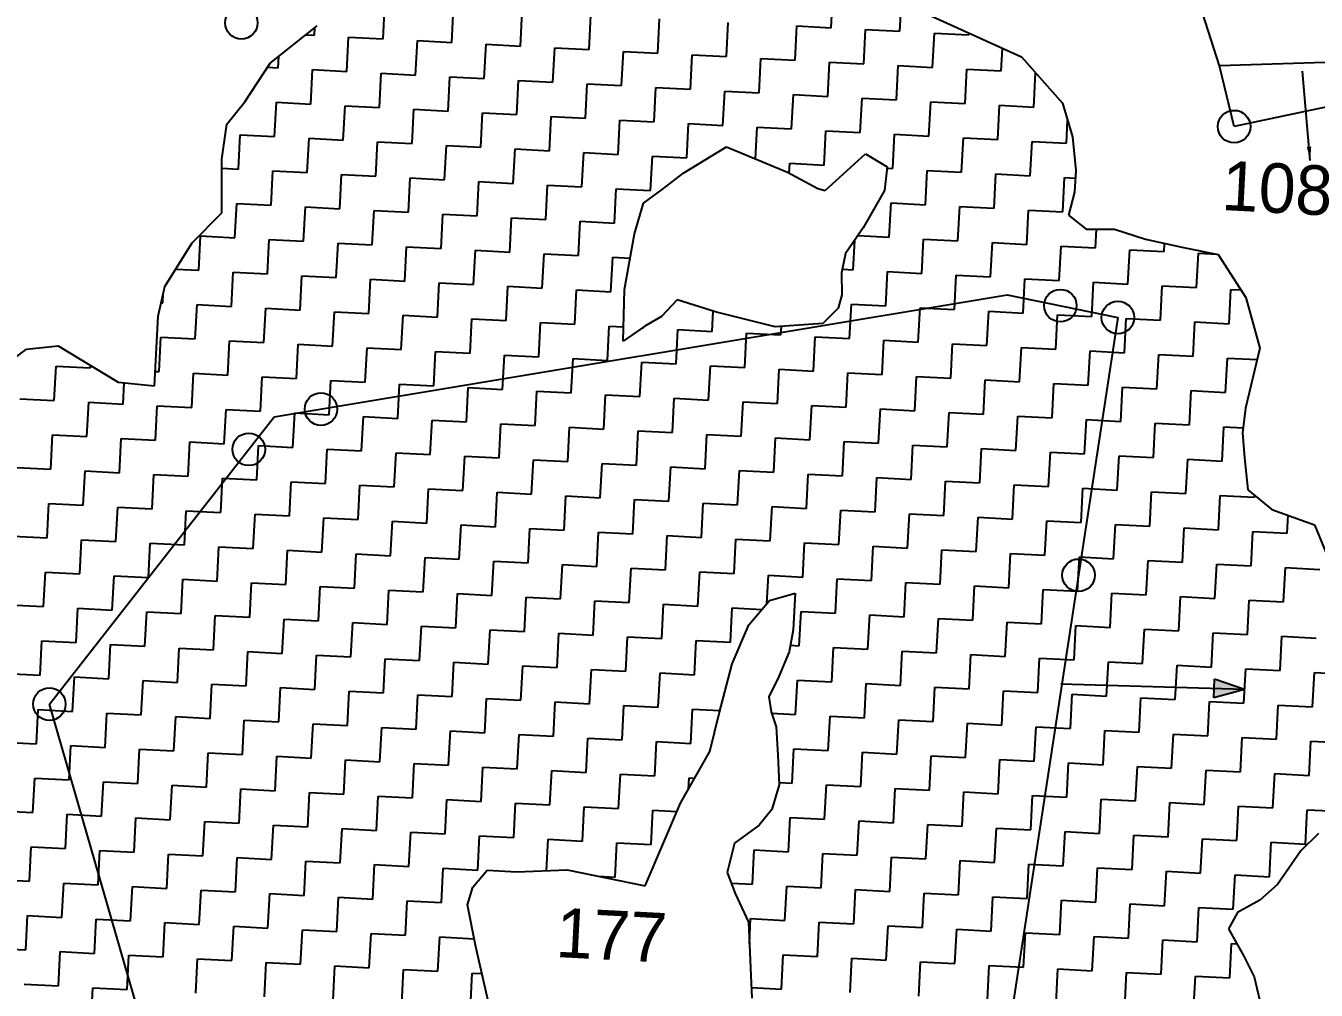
# Model space of a CAD drawing. Header units: metres. Extents: x 281214 to 284109, y 2088556 to 2092246.
# Drawn here: x 281622.1 to 281858.4, y 2091869.7 to 2092046.3 of the extents above; entities that cross this region are included whole.
import ezdxf
from ezdxf.enums import TextEntityAlignment as Align

# ---------------------------------------------------------------- set-up
doc = ezdxf.new("R2010")
doc.units = ezdxf.units.M
for name, color, linetype in [('POLY_HATCH', 12, 'Continuous'), ('POLY_PARCEL', 6, 'Continuous'), ('TEXT_PARCEL', 7, 'Continuous')]:
    doc.layers.add(name, color=color, linetype=linetype)
doc.styles.get("Standard").update_dxf_attribs({"font": 'simplex.shx'})
doc.styles.add('TEXT_MAP', font='')
doc.styles.get('TEXT_MAP').set_extended_font_data('Kruti Dev 050')
doc.dimstyles.get("Standard").update_dxf_attribs({"dimtxt": 0.18, "dimasz": 0.18, "dimexe": 0.18, "dimexo": 0.0625, "dimgap": 0.09, "dimtad": 0, "dimtih": 1, "dimtoh": 1, "dimdec": 4, "dimzin": 0, "dimdsep": 46, "dimtxsty": 'Standard', "dimcen": 0.09, "dimadec": 0, "dimazin": 0, "dimtfac": 1, "dimtdec": 4, "dimtofl": 0, "dimtmove": 0, "dimatfit": 3, "dimfxl": 1, "dimtolj": 1, "dimtzin": 0, "dimarcsym": 0})

msp = doc.modelspace()

# ---------------------------------------------------------------- hatches: boundary and pattern name
h = msp.add_hatch(color=256)
h.paths.add_polyline_path([(281839.67, 2091924.94), (281839.61, 2091923.23), (281845.25, 2091924.77)])
h.paths.add_polyline_path([(281845.25, 2091924.77), (281839.72, 2091926.65), (281839.67, 2091924.94)])

# ---------------------------------------------------------------- linework, layer by layer
for points in [[(281839.61, 2091923.23), (281839.72, 2091926.65)], [(281845.25, 2091924.77), (281839.72, 2091926.65)], [(281845.25, 2091924.77), (281811.59, 2091925.77)], [(281845.25, 2091924.77), (281839.61, 2091923.23)]]:
    msp.add_lwpolyline(points)
for centre in [(281661.57, 2092046.88), (281843.32, 2092027.86), (281811.51, 2091995.07), (281822.04, 2091992.9), (281676.14, 2091976.12), (281662.92, 2091968.75), (281814.84, 2091945.69), (281626.41, 2091922.09)]:
    msp.add_circle(centre, 2.98)
at = {"layer": 'POLY_HATCH', "linetype": 'Continuous'}
for p, q in [((281769.57, 2092045.98), (281769.9, 2092052.26)), ((281782.15, 2092045.32), (281782.48, 2092051.61)), ((281687.5, 2092043.93), (281687.83, 2092050.22)), ((281700.08, 2092043.28), (281700.4, 2092049.56)), ((281712.65, 2092042.62), (281712.98, 2092048.91)), ((281725.23, 2092041.97), (281725.56, 2092048.26)), ((281737.81, 2092041.32), (281738.13, 2092047.61)), ((281750.38, 2092040.67), (281750.71, 2092046.95)), ((281673.32, 2092044.66), (281674.93, 2092044.58)), ((281674.93, 2092044.58), (281675, 2092046)), ((281762.96, 2092040.01), (281763.29, 2092046.3)), ((281763.29, 2092046.3), (281769.57, 2092045.98)), ((281775.54, 2092039.36), (281775.86, 2092045.65)), ((281775.86, 2092045.65), (281782.15, 2092045.32)), ((281788.11, 2092038.71), (281788.44, 2092045)), ((281788.44, 2092045), (281794.73, 2092044.67)), ((281794.73, 2092044.67), (281794.74, 2092044.99)), ((281680.89, 2092037.97), (281681.21, 2092044.25)), ((281681.21, 2092044.25), (281687.5, 2092043.93)), ((281693.46, 2092037.31), (281693.79, 2092043.6)), ((281693.79, 2092043.6), (281700.08, 2092043.28)), ((281706.04, 2092036.66), (281706.37, 2092042.95)), ((281706.37, 2092042.95), (281712.65, 2092042.62)), ((281718.62, 2092036.01), (281718.94, 2092042.3)), ((281718.94, 2092042.3), (281725.23, 2092041.97)), ((281800.69, 2092038.06), (281800.9, 2092042.19)), ((281668.31, 2092038.62), (281668.42, 2092040.74)), ((281731.19, 2092035.36), (281731.52, 2092041.64)), ((281731.52, 2092041.64), (281737.81, 2092041.32)), ((281743.77, 2092034.7), (281744.09, 2092040.99)), ((281744.09, 2092040.99), (281750.38, 2092040.67)), ((281756.34, 2092034.05), (281756.67, 2092040.34)), ((281756.67, 2092040.34), (281762.96, 2092040.01)), ((281666.34, 2092038.72), (281668.31, 2092038.62)), ((281674.27, 2092032), (281674.6, 2092038.29)), ((281674.6, 2092038.29), (281680.89, 2092037.97)), ((281686.85, 2092031.35), (281687.18, 2092037.64)), ((281687.18, 2092037.64), (281693.46, 2092037.31)), ((281768.92, 2092033.4), (281769.25, 2092039.69)), ((281769.25, 2092039.69), (281775.54, 2092039.36)), ((281781.5, 2092032.75), (281781.82, 2092039.04)), ((281781.82, 2092039.04), (281788.11, 2092038.71)), ((281794.07, 2092032.09), (281794.4, 2092038.38)), ((281794.4, 2092038.38), (281800.69, 2092038.06)), ((281806.65, 2092031.44), (281806.97, 2092037.7)), ((281699.43, 2092030.7), (281699.75, 2092036.99)), ((281699.75, 2092036.99), (281706.04, 2092036.66)), ((281712, 2092030.05), (281712.33, 2092036.33)), ((281712.33, 2092036.33), (281718.62, 2092036.01)), ((281724.58, 2092029.39), (281724.9, 2092035.68)), ((281724.9, 2092035.68), (281731.19, 2092035.36)), ((281737.15, 2092028.74), (281737.48, 2092035.03)), ((281737.48, 2092035.03), (281743.77, 2092034.7)), ((281749.73, 2092028.09), (281750.06, 2092034.38)), ((281750.06, 2092034.38), (281756.34, 2092034.05)), ((281762.31, 2092027.44), (281762.63, 2092033.73)), ((281762.63, 2092033.73), (281768.92, 2092033.4)), ((281774.88, 2092026.79), (281775.21, 2092033.07)), ((281775.21, 2092033.07), (281781.5, 2092032.75)), ((281667.66, 2092026.04), (281667.98, 2092032.33)), ((281667.98, 2092032.33), (281674.27, 2092032)), ((281680.23, 2092025.39), (281680.56, 2092031.68)), ((281680.56, 2092031.68), (281686.85, 2092031.35)), ((281692.81, 2092024.74), (281693.14, 2092031.03)), ((281693.14, 2092031.03), (281699.43, 2092030.7)), ((281705.39, 2092024.08), (281705.71, 2092030.37)), ((281705.71, 2092030.37), (281712, 2092030.05)), ((281787.46, 2092026.13), (281787.79, 2092032.42)), ((281787.79, 2092032.42), (281794.07, 2092032.09)), ((281800.04, 2092025.48), (281800.36, 2092031.77)), ((281800.36, 2092031.77), (281806.65, 2092031.44)), ((281717.96, 2092023.43), (281718.29, 2092029.72)), ((281718.29, 2092029.72), (281724.58, 2092029.39)), ((281730.54, 2092022.78), (281730.87, 2092029.07)), ((281730.87, 2092029.07), (281737.15, 2092028.74)), ((281743.12, 2092022.13), (281743.44, 2092028.42)), ((281743.44, 2092028.42), (281749.73, 2092028.09)), ((281812.61, 2092024.83), (281812.83, 2092029.02)), ((281661.04, 2092020.08), (281661.37, 2092026.37)), ((281661.37, 2092026.37), (281667.66, 2092026.04)), ((281673.62, 2092019.43), (281673.95, 2092025.72)), ((281673.95, 2092025.72), (281680.23, 2092025.39)), ((281755.72, 2092021.96), (281756.02, 2092027.76)), ((281756.02, 2092027.76), (281762.31, 2092027.44)), ((281768.27, 2092020.82), (281768.6, 2092027.11)), ((281768.6, 2092027.11), (281774.88, 2092026.79)), ((281780.85, 2092020.17), (281781.17, 2092026.46)), ((281781.17, 2092026.46), (281787.46, 2092026.13)), ((281793.42, 2092019.52), (281793.75, 2092025.81)), ((281793.75, 2092025.81), (281800.04, 2092025.48)), ((281686.2, 2092018.78), (281686.52, 2092025.06)), ((281686.52, 2092025.06), (281692.81, 2092024.74)), ((281698.77, 2092018.12), (281699.1, 2092024.41)), ((281699.1, 2092024.41), (281705.39, 2092024.08)), ((281711.35, 2092017.47), (281711.68, 2092023.76)), ((281711.68, 2092023.76), (281717.96, 2092023.43)), ((281806, 2092018.87), (281806.32, 2092025.15)), ((281806.32, 2092025.15), (281812.61, 2092024.83)), ((281723.93, 2092016.82), (281724.25, 2092023.11)), ((281724.25, 2092023.11), (281730.54, 2092022.78)), ((281736.5, 2092016.17), (281736.83, 2092022.45)), ((281736.83, 2092022.45), (281743.12, 2092022.13)), ((281761.89, 2092019.35), (281761.98, 2092021.15)), ((281761.98, 2092021.15), (281768.27, 2092020.82)), ((281657.98, 2092020.24), (281661.04, 2092020.08)), ((281667.01, 2092013.47), (281667.33, 2092019.75)), ((281667.33, 2092019.75), (281673.62, 2092019.43)), ((281679.58, 2092012.81), (281679.91, 2092019.1)), ((281679.91, 2092019.1), (281686.2, 2092018.78)), ((281779.77, 2092020.23), (281780.85, 2092020.17)), ((281786.81, 2092013.56), (281787.13, 2092019.84)), ((281787.13, 2092019.84), (281793.42, 2092019.52)), ((281799.38, 2092012.9), (281799.71, 2092019.19)), ((281799.71, 2092019.19), (281806, 2092018.87)), ((281811.96, 2092012.25), (281812.29, 2092018.54)), ((281812.29, 2092018.54), (281814.25, 2092018.44)), ((281692.16, 2092012.16), (281692.48, 2092018.45)), ((281692.48, 2092018.45), (281698.77, 2092018.12)), ((281704.74, 2092011.51), (281705.06, 2092017.8)), ((281705.06, 2092017.8), (281711.35, 2092017.47)), ((281717.31, 2092010.86), (281717.64, 2092017.14)), ((281717.64, 2092017.14), (281723.93, 2092016.82)), ((281729.89, 2092010.2), (281730.21, 2092016.49)), ((281730.21, 2092016.49), (281736.5, 2092016.17)), ((281660.39, 2092007.5), (281660.72, 2092013.79)), ((281660.72, 2092013.79), (281667.01, 2092013.47)), ((281780.19, 2092007.59), (281780.52, 2092013.88)), ((281780.52, 2092013.88), (281786.81, 2092013.56)), ((281672.97, 2092006.85), (281673.29, 2092013.14)), ((281673.29, 2092013.14), (281679.58, 2092012.81)), ((281685.54, 2092006.2), (281685.87, 2092012.49)), ((281685.87, 2092012.49), (281692.16, 2092012.16)), ((281698.12, 2092005.55), (281698.45, 2092011.83)), ((281698.45, 2092011.83), (281704.74, 2092011.51)), ((281792.77, 2092006.94), (281793.1, 2092013.23)), ((281793.1, 2092013.23), (281799.38, 2092012.9)), ((281805.35, 2092006.29), (281805.67, 2092012.58)), ((281805.67, 2092012.58), (281811.96, 2092012.25)), ((281710.7, 2092004.89), (281711.02, 2092011.18)), ((281711.02, 2092011.18), (281717.31, 2092010.86)), ((281723.27, 2092004.24), (281723.6, 2092010.53)), ((281723.6, 2092010.53), (281729.89, 2092010.2)), ((281817.92, 2092005.64), (281818.1, 2092009.07)), ((281653.78, 2092001.54), (281654.1, 2092007.83)), ((281654.1, 2092007.83), (281660.39, 2092007.5)), ((281666.35, 2092000.89), (281666.68, 2092007.18)), ((281666.68, 2092007.18), (281672.97, 2092006.85)), ((281773.58, 2092001.63), (281773.86, 2092007.03)), ((281774.45, 2092007.89), (281780.19, 2092007.59)), ((281786.15, 2092000.98), (281786.48, 2092007.27)), ((281786.48, 2092007.27), (281792.77, 2092006.94)), ((281678.93, 2092000.24), (281679.26, 2092006.52)), ((281679.26, 2092006.52), (281685.54, 2092006.2)), ((281691.51, 2091999.58), (281691.83, 2092005.87)), ((281691.83, 2092005.87), (281698.12, 2092005.55)), ((281704.08, 2091998.93), (281704.41, 2092005.22)), ((281704.41, 2092005.22), (281710.7, 2092004.89)), ((281716.66, 2091998.28), (281716.99, 2092004.57)), ((281716.99, 2092004.57), (281723.27, 2092004.24)), ((281798.73, 2092000.33), (281799.06, 2092006.62)), ((281799.06, 2092006.62), (281805.35, 2092006.29)), ((281811.31, 2091999.68), (281811.63, 2092005.96)), ((281811.63, 2092005.96), (281817.92, 2092005.64)), ((281823.88, 2091999.02), (281824.21, 2092005.31)), ((281824.21, 2092005.31), (281830.5, 2092004.99)), ((281830.5, 2092004.99), (281830.58, 2092006.48)), ((281836.46, 2091998.37), (281836.79, 2092004.66)), ((281836.79, 2092004.66), (281840.22, 2092004.48)), ((281729.24, 2091997.63), (281729.56, 2092003.92)), ((281729.56, 2092003.92), (281732.75, 2092003.75)), ((281649.52, 2092001.76), (281653.78, 2092001.54)), ((281659.74, 2091994.93), (281660.07, 2092001.22)), ((281660.07, 2092001.22), (281666.35, 2092000.89)), ((281672.32, 2091994.27), (281672.64, 2092000.56)), ((281672.64, 2092000.56), (281678.93, 2092000.24)), ((281684.89, 2091993.62), (281685.22, 2091999.91)), ((281685.22, 2091999.91), (281691.51, 2091999.58)), ((281771.6, 2092001.74), (281773.58, 2092001.63)), ((281779.54, 2091995.02), (281779.87, 2092001.31)), ((281779.87, 2092001.31), (281786.15, 2092000.98)), ((281792.12, 2091994.37), (281792.44, 2092000.65)), ((281792.44, 2092000.65), (281798.73, 2092000.33)), ((281804.69, 2091993.71), (281805.02, 2092000)), ((281805.02, 2092000), (281811.31, 2091999.68)), ((281647.16, 2091995.58), (281647.25, 2091997.28)), ((281697.47, 2091992.97), (281697.79, 2091999.26)), ((281697.79, 2091999.26), (281704.08, 2091998.93)), ((281710.04, 2091992.32), (281710.37, 2091998.61)), ((281710.37, 2091998.61), (281716.66, 2091998.28)), ((281722.62, 2091991.67), (281722.95, 2091997.95)), ((281722.95, 2091997.95), (281729.24, 2091997.63)), ((281817.27, 2091993.06), (281817.6, 2091999.35)), ((281817.6, 2091999.35), (281823.88, 2091999.02)), ((281829.85, 2091992.41), (281830.17, 2091998.7)), ((281830.17, 2091998.7), (281836.46, 2091998.37)), ((281842.42, 2091991.76), (281842.75, 2091998.04)), ((281842.75, 2091998.04), (281844.58, 2091997.95)), ((281646.88, 2091995.59), (281647.16, 2091995.58)), ((281653.13, 2091988.97), (281653.45, 2091995.25)), ((281653.45, 2091995.25), (281659.74, 2091994.93)), ((281772.93, 2091989.06), (281773.25, 2091995.34)), ((281773.25, 2091995.34), (281779.54, 2091995.02)), ((281665.7, 2091988.31), (281666.03, 2091994.6)), ((281666.03, 2091994.6), (281672.32, 2091994.27)), ((281678.28, 2091987.66), (281678.6, 2091993.95)), ((281678.6, 2091993.95), (281684.89, 2091993.62)), ((281690.85, 2091987.01), (281691.18, 2091993.3)), ((281691.18, 2091993.3), (281697.47, 2091992.97)), ((281703.43, 2091986.36), (281703.76, 2091992.64)), ((281703.76, 2091992.64), (281710.04, 2091992.32)), ((281747.77, 2091990.36), (281747.97, 2091994.08)), ((281785.5, 2091988.4), (281785.83, 2091994.69)), ((281785.83, 2091994.69), (281792.12, 2091994.37)), ((281798.08, 2091987.75), (281798.41, 2091994.04)), ((281798.41, 2091994.04), (281804.69, 2091993.71)), ((281810.66, 2091987.1), (281810.98, 2091993.39)), ((281810.98, 2091993.39), (281817.27, 2091993.06)), ((281823.23, 2091986.45), (281823.56, 2091992.73)), ((281823.56, 2091992.73), (281829.85, 2091992.41)), ((281716.01, 2091985.7), (281716.33, 2091991.99)), ((281716.33, 2091991.99), (281722.62, 2091991.67)), ((281728.58, 2091985.05), (281728.91, 2091991.34)), ((281728.91, 2091991.34), (281731.53, 2091991.2)), ((281734.99, 2091991.02), (281735.2, 2091991.01)), ((281735.2, 2091991.01), (281735.21, 2091991.17)), ((281741.16, 2091984.4), (281741.49, 2091990.69)), ((281741.49, 2091990.69), (281747.77, 2091990.36)), ((281760.35, 2091989.71), (281760.43, 2091991.25)), ((281835.81, 2091985.79), (281836.13, 2091992.08)), ((281836.13, 2091992.08), (281842.42, 2091991.76)), ((281646.51, 2091983), (281646.84, 2091989.29)), ((281646.84, 2091989.29), (281653.13, 2091988.97)), ((281659.09, 2091982.35), (281659.41, 2091988.64)), ((281659.41, 2091988.64), (281665.7, 2091988.31)), ((281671.66, 2091981.7), (281671.99, 2091987.99)), ((281671.99, 2091987.99), (281678.28, 2091987.66)), ((281753.74, 2091983.75), (281754.06, 2091990.03)), ((281754.06, 2091990.03), (281760.35, 2091989.71)), ((281766.31, 2091983.09), (281766.64, 2091989.38)), ((281766.64, 2091989.38), (281772.93, 2091989.06)), ((281778.89, 2091982.44), (281779.21, 2091988.73)), ((281779.21, 2091988.73), (281785.5, 2091988.4)), ((281791.46, 2091981.79), (281791.79, 2091988.08)), ((281791.79, 2091988.08), (281798.08, 2091987.75)), ((281684.24, 2091981.05), (281684.57, 2091987.33)), ((281684.57, 2091987.33), (281690.85, 2091987.01)), ((281696.82, 2091980.39), (281697.14, 2091986.68)), ((281697.14, 2091986.68), (281703.43, 2091986.36)), ((281709.39, 2091979.74), (281709.72, 2091986.03)), ((281709.72, 2091986.03), (281716.01, 2091985.7)), ((281804.04, 2091981.14), (281804.37, 2091987.43)), ((281804.37, 2091987.43), (281810.66, 2091987.1)), ((281816.62, 2091980.48), (281816.94, 2091986.77)), ((281816.94, 2091986.77), (281823.23, 2091986.45)), ((281829.19, 2091979.83), (281829.52, 2091986.12)), ((281829.52, 2091986.12), (281835.81, 2091985.79)), ((281841.77, 2091979.18), (281842.1, 2091985.47)), ((281842.1, 2091985.47), (281847.55, 2091985.19)), ((281627.32, 2091977.69), (281627.65, 2091983.98)), ((281627.65, 2091983.98), (281633.93, 2091983.66)), ((281633.93, 2091983.66), (281633.96, 2091984.1)), ((281645.82, 2091983.04), (281646.51, 2091983)), ((281721.97, 2091979.09), (281722.29, 2091985.38)), ((281722.29, 2091985.38), (281728.58, 2091985.05)), ((281734.54, 2091978.44), (281734.87, 2091984.72)), ((281734.87, 2091984.72), (281741.16, 2091984.4)), ((281747.12, 2091977.78), (281747.45, 2091984.07)), ((281747.45, 2091984.07), (281753.74, 2091983.75)), ((281759.7, 2091977.13), (281760.02, 2091983.42)), ((281760.02, 2091983.42), (281766.31, 2091983.09)), ((281639.9, 2091977.04), (281640.1, 2091980.93)), ((281652.47, 2091976.39), (281652.8, 2091982.68)), ((281652.8, 2091982.68), (281659.09, 2091982.35)), ((281665.05, 2091975.74), (281665.38, 2091982.02)), ((281665.38, 2091982.02), (281671.66, 2091981.7)), ((281677.63, 2091975.08), (281677.95, 2091981.37)), ((281677.95, 2091981.37), (281684.24, 2091981.05)), ((281690.2, 2091974.43), (281690.53, 2091980.72)), ((281690.53, 2091980.72), (281696.82, 2091980.39)), ((281772.27, 2091976.48), (281772.6, 2091982.77)), ((281772.6, 2091982.77), (281778.89, 2091982.44)), ((281784.85, 2091975.83), (281785.18, 2091982.12)), ((281785.18, 2091982.12), (281791.46, 2091981.79)), ((281797.43, 2091975.18), (281797.75, 2091981.46)), ((281797.75, 2091981.46), (281804.04, 2091981.14)), ((281810, 2091974.52), (281810.33, 2091980.81)), ((281810.33, 2091980.81), (281816.62, 2091980.48)), ((281702.78, 2091973.78), (281703.1, 2091980.07)), ((281703.1, 2091980.07), (281709.39, 2091979.74)), ((281715.35, 2091973.13), (281715.68, 2091979.42)), ((281715.68, 2091979.42), (281721.97, 2091979.09)), ((281727.93, 2091972.47), (281728.26, 2091978.76)), ((281728.26, 2091978.76), (281734.54, 2091978.44)), ((281822.58, 2091973.87), (281822.91, 2091980.16)), ((281822.91, 2091980.16), (281829.19, 2091979.83)), ((281835.16, 2091973.22), (281835.48, 2091979.51)), ((281835.48, 2091979.51), (281841.77, 2091979.18)), ((281621.03, 2091978.02), (281627.32, 2091977.69)), ((281633.28, 2091971.08), (281633.61, 2091977.37)), ((281633.61, 2091977.37), (281639.9, 2091977.04)), ((281645.86, 2091970.43), (281646.18, 2091976.72)), ((281646.18, 2091976.72), (281652.47, 2091976.39)), ((281658.43, 2091969.77), (281658.76, 2091976.06)), ((281658.76, 2091976.06), (281665.05, 2091975.74)), ((281740.51, 2091971.82), (281740.83, 2091978.11)), ((281740.83, 2091978.11), (281747.12, 2091977.78)), ((281753.08, 2091971.17), (281753.41, 2091977.46)), ((281753.41, 2091977.46), (281759.7, 2091977.13)), ((281765.66, 2091970.52), (281765.99, 2091976.81)), ((281765.99, 2091976.81), (281772.27, 2091976.48)), ((281778.24, 2091969.87), (281778.56, 2091976.15)), ((281778.56, 2091976.15), (281784.85, 2091975.83)), ((281671.01, 2091969.12), (281671.34, 2091975.41)), ((281671.34, 2091975.41), (281677.63, 2091975.08)), ((281683.59, 2091968.47), (281683.91, 2091974.76)), ((281683.91, 2091974.76), (281690.2, 2091974.43)), ((281696.16, 2091967.82), (281696.49, 2091974.11)), ((281696.49, 2091974.11), (281702.78, 2091973.78)), ((281790.81, 2091969.21), (281791.14, 2091975.5)), ((281791.14, 2091975.5), (281797.43, 2091975.18)), ((281803.39, 2091968.56), (281803.71, 2091974.85)), ((281803.71, 2091974.85), (281810, 2091974.52)), ((281815.96, 2091967.91), (281816.29, 2091974.2)), ((281816.29, 2091974.2), (281822.58, 2091973.87)), ((281626.67, 2091965.12), (281626.99, 2091971.41)), ((281626.99, 2091971.41), (281633.28, 2091971.08)), ((281708.74, 2091967.17), (281709.07, 2091973.45)), ((281709.07, 2091973.45), (281715.35, 2091973.13)), ((281721.32, 2091966.51), (281721.64, 2091972.8)), ((281721.64, 2091972.8), (281727.93, 2091972.47)), ((281733.89, 2091965.86), (281734.22, 2091972.15)), ((281734.22, 2091972.15), (281740.51, 2091971.82)), ((281746.47, 2091965.21), (281746.8, 2091971.5)), ((281746.8, 2091971.5), (281753.08, 2091971.17)), ((281828.54, 2091967.26), (281828.87, 2091973.54)), ((281828.87, 2091973.54), (281835.16, 2091973.22)), ((281841.12, 2091966.6), (281841.44, 2091972.89)), ((281841.44, 2091972.89), (281844.97, 2091972.71)), ((281639.24, 2091964.46), (281639.57, 2091970.75)), ((281639.57, 2091970.75), (281645.86, 2091970.43)), ((281651.82, 2091963.81), (281652.15, 2091970.1)), ((281652.15, 2091970.1), (281658.43, 2091969.77)), ((281664.4, 2091963.16), (281664.72, 2091969.45)), ((281664.72, 2091969.45), (281671.01, 2091969.12)), ((281759.05, 2091964.56), (281759.37, 2091970.84)), ((281759.37, 2091970.84), (281765.66, 2091970.52)), ((281771.62, 2091963.9), (281771.95, 2091970.19)), ((281771.95, 2091970.19), (281778.24, 2091969.87)), ((281784.2, 2091963.25), (281784.52, 2091969.54)), ((281784.52, 2091969.54), (281790.81, 2091969.21)), ((281796.77, 2091962.6), (281797.1, 2091968.89)), ((281797.1, 2091968.89), (281803.39, 2091968.56)), ((281676.97, 2091962.51), (281677.3, 2091968.8)), ((281677.3, 2091968.8), (281683.59, 2091968.47)), ((281689.55, 2091961.86), (281689.88, 2091968.14)), ((281689.88, 2091968.14), (281696.16, 2091967.82)), ((281702.13, 2091961.2), (281702.45, 2091967.49)), ((281702.45, 2091967.49), (281708.74, 2091967.17)), ((281714.7, 2091960.55), (281715.03, 2091966.84)), ((281715.03, 2091966.84), (281721.32, 2091966.51)), ((281809.35, 2091961.95), (281809.68, 2091968.23)), ((281809.68, 2091968.23), (281815.96, 2091967.91)), ((281821.93, 2091961.29), (281822.25, 2091967.58)), ((281822.25, 2091967.58), (281828.54, 2091967.26)), ((281834.5, 2091960.64), (281834.83, 2091966.93)), ((281834.83, 2091966.93), (281841.12, 2091966.6)), ((281620.38, 2091965.44), (281626.67, 2091965.12)), ((281632.63, 2091958.5), (281632.96, 2091964.79)), ((281632.96, 2091964.79), (281639.24, 2091964.46)), ((281645.21, 2091957.85), (281645.53, 2091964.14)), ((281645.53, 2091964.14), (281651.82, 2091963.81)), ((281727.28, 2091959.9), (281727.6, 2091966.19)), ((281727.6, 2091966.19), (281733.89, 2091965.86)), ((281739.85, 2091959.25), (281740.18, 2091965.53)), ((281740.18, 2091965.53), (281746.47, 2091965.21)), ((281752.43, 2091958.59), (281752.76, 2091964.88)), ((281752.76, 2091964.88), (281759.05, 2091964.56)), ((281765.01, 2091957.94), (281765.33, 2091964.23)), ((281765.33, 2091964.23), (281771.62, 2091963.9)), ((281657.78, 2091957.2), (281658.11, 2091963.49)), ((281658.11, 2091963.49), (281664.4, 2091963.16)), ((281670.36, 2091956.55), (281670.68, 2091962.83)), ((281670.68, 2091962.83), (281676.97, 2091962.51)), ((281682.94, 2091955.89), (281683.26, 2091962.18)), ((281683.26, 2091962.18), (281689.55, 2091961.86)), ((281777.58, 2091957.29), (281777.91, 2091963.58)), ((281777.91, 2091963.58), (281784.2, 2091963.25)), ((281790.16, 2091956.64), (281790.49, 2091962.93)), ((281790.49, 2091962.93), (281796.77, 2091962.6)), ((281802.74, 2091955.98), (281803.06, 2091962.27)), ((281803.06, 2091962.27), (281809.35, 2091961.95)), ((281695.51, 2091955.24), (281695.84, 2091961.53)), ((281695.84, 2091961.53), (281702.13, 2091961.2)), ((281708.09, 2091954.59), (281708.41, 2091960.88)), ((281708.41, 2091960.88), (281714.7, 2091960.55)), ((281720.66, 2091953.94), (281720.99, 2091960.22)), ((281720.99, 2091960.22), (281727.28, 2091959.9)), ((281733.24, 2091953.28), (281733.57, 2091959.57)), ((281733.57, 2091959.57), (281739.85, 2091959.25)), ((281815.31, 2091955.33), (281815.64, 2091961.62)), ((281815.64, 2091961.62), (281821.93, 2091961.29)), ((281827.89, 2091954.68), (281828.22, 2091960.97)), ((281828.22, 2091960.97), (281834.5, 2091960.64)), ((281840.47, 2091954.03), (281840.79, 2091960.32)), ((281840.79, 2091960.32), (281847.08, 2091959.99)), ((281847.08, 2091959.99), (281847.1, 2091960.32)), ((281626.02, 2091952.54), (281626.34, 2091958.83)), ((281626.34, 2091958.83), (281632.63, 2091958.5)), ((281638.59, 2091951.89), (281638.92, 2091958.18)), ((281638.92, 2091958.18), (281645.21, 2091957.85)), ((281651.17, 2091951.24), (281651.49, 2091957.52)), ((281651.49, 2091957.52), (281657.78, 2091957.2)), ((281745.82, 2091952.63), (281746.14, 2091958.92)), ((281746.14, 2091958.92), (281752.43, 2091958.59)), ((281758.39, 2091951.98), (281758.72, 2091958.27)), ((281758.72, 2091958.27), (281765.01, 2091957.94)), ((281770.97, 2091951.33), (281771.3, 2091957.62)), ((281771.3, 2091957.62), (281777.58, 2091957.29)), ((281663.74, 2091950.58), (281664.07, 2091956.87)), ((281664.07, 2091956.87), (281670.36, 2091956.55)), ((281676.32, 2091949.93), (281676.65, 2091956.22)), ((281676.65, 2091956.22), (281682.94, 2091955.89)), ((281688.9, 2091949.28), (281689.22, 2091955.57)), ((281689.22, 2091955.57), (281695.51, 2091955.24)), ((281701.47, 2091948.63), (281701.8, 2091954.92)), ((281701.8, 2091954.92), (281708.09, 2091954.59)), ((281783.55, 2091950.67), (281783.87, 2091956.96)), ((281783.87, 2091956.96), (281790.16, 2091956.64)), ((281796.12, 2091950.02), (281796.45, 2091956.31)), ((281796.45, 2091956.31), (281802.74, 2091955.98)), ((281808.7, 2091949.37), (281809.02, 2091955.66)), ((281809.02, 2091955.66), (281815.31, 2091955.33)), ((281821.27, 2091948.72), (281821.6, 2091955.01)), ((281821.6, 2091955.01), (281827.89, 2091954.68)), ((281853.04, 2091953.38), (281853.21, 2091956.67)), ((281619.73, 2091952.87), (281626.02, 2091952.54)), ((281714.05, 2091947.97), (281714.38, 2091954.26)), ((281714.38, 2091954.26), (281720.66, 2091953.94)), ((281726.63, 2091947.32), (281726.95, 2091953.61)), ((281726.95, 2091953.61), (281733.24, 2091953.28)), ((281739.2, 2091946.67), (281739.53, 2091952.96)), ((281739.53, 2091952.96), (281745.82, 2091952.63)), ((281833.85, 2091948.07), (281834.18, 2091954.35)), ((281834.18, 2091954.35), (281840.47, 2091954.03)), ((281846.43, 2091947.41), (281846.75, 2091953.7)), ((281846.75, 2091953.7), (281853.04, 2091953.38)), ((281631.98, 2091945.93), (281632.3, 2091952.21)), ((281632.3, 2091952.21), (281638.59, 2091951.89)), ((281644.55, 2091945.27), (281644.88, 2091951.56)), ((281644.88, 2091951.56), (281651.17, 2091951.24)), ((281657.13, 2091944.62), (281657.46, 2091950.91)), ((281657.46, 2091950.91), (281663.74, 2091950.58)), ((281669.71, 2091943.97), (281670.03, 2091950.26)), ((281670.03, 2091950.26), (281676.32, 2091949.93)), ((281751.78, 2091946.02), (281752.1, 2091952.31)), ((281752.1, 2091952.31), (281758.39, 2091951.98)), ((281764.35, 2091945.37), (281764.68, 2091951.65)), ((281764.68, 2091951.65), (281770.97, 2091951.33)), ((281776.93, 2091944.71), (281777.26, 2091951)), ((281777.26, 2091951), (281783.55, 2091950.67)), ((281789.51, 2091944.06), (281789.83, 2091950.35)), ((281789.83, 2091950.35), (281796.12, 2091950.02)), ((281682.28, 2091943.32), (281682.61, 2091949.61)), ((281682.61, 2091949.61), (281688.9, 2091949.28)), ((281694.86, 2091942.66), (281695.19, 2091948.95)), ((281695.19, 2091948.95), (281701.47, 2091948.63)), ((281707.44, 2091942.01), (281707.76, 2091948.3)), ((281707.76, 2091948.3), (281714.05, 2091947.97)), ((281720.01, 2091941.36), (281720.34, 2091947.65)), ((281720.34, 2091947.65), (281726.63, 2091947.32)), ((281802.08, 2091943.41), (281802.41, 2091949.7)), ((281802.41, 2091949.7), (281808.7, 2091949.37)), ((281814.66, 2091942.76), (281814.99, 2091949.04)), ((281814.99, 2091949.04), (281821.27, 2091948.72)), ((281827.24, 2091942.1), (281827.56, 2091948.39)), ((281827.56, 2091948.39), (281833.85, 2091948.07)), ((281839.81, 2091941.45), (281840.14, 2091947.74)), ((281840.14, 2091947.74), (281846.43, 2091947.41)), ((281625.36, 2091939.96), (281625.69, 2091946.25)), ((281625.69, 2091946.25), (281631.98, 2091945.93)), ((281637.94, 2091939.31), (281638.27, 2091945.6)), ((281638.27, 2091945.6), (281644.55, 2091945.27)), ((281732.59, 2091940.71), (281732.91, 2091947)), ((281732.91, 2091947), (281739.2, 2091946.67)), ((281745.16, 2091940.06), (281745.49, 2091946.34)), ((281745.49, 2091946.34), (281751.78, 2091946.02)), ((281757.8, 2091940.52), (281758.07, 2091945.69)), ((281758.07, 2091945.69), (281764.35, 2091945.37)), ((281852.39, 2091940.8), (281852.72, 2091947.09)), ((281852.72, 2091947.09), (281859, 2091946.76)), ((281650.52, 2091938.66), (281650.84, 2091944.95)), ((281650.84, 2091944.95), (281657.13, 2091944.62)), ((281663.09, 2091938.01), (281663.42, 2091944.3)), ((281663.42, 2091944.3), (281669.71, 2091943.97)), ((281675.67, 2091937.36), (281675.99, 2091943.64)), ((281675.99, 2091943.64), (281682.28, 2091943.32)), ((281688.24, 2091936.7), (281688.57, 2091942.99)), ((281688.57, 2091942.99), (281694.86, 2091942.66)), ((281770.32, 2091938.75), (281770.64, 2091945.04)), ((281770.64, 2091945.04), (281776.93, 2091944.71)), ((281782.89, 2091938.1), (281783.22, 2091944.39)), ((281783.22, 2091944.39), (281789.51, 2091944.06)), ((281795.47, 2091937.45), (281795.8, 2091943.73)), ((281795.8, 2091943.73), (281802.08, 2091943.41)), ((281808.05, 2091936.79), (281808.37, 2091943.08)), ((281808.37, 2091943.08), (281814.66, 2091942.76)), ((281700.82, 2091936.05), (281701.15, 2091942.34)), ((281701.15, 2091942.34), (281707.44, 2091942.01)), ((281713.4, 2091935.4), (281713.72, 2091941.69)), ((281713.72, 2091941.69), (281720.01, 2091941.36)), ((281725.97, 2091934.75), (281726.3, 2091941.03)), ((281726.3, 2091941.03), (281732.59, 2091940.71)), ((281820.62, 2091936.14), (281820.95, 2091942.43)), ((281820.95, 2091942.43), (281827.24, 2091942.1)), ((281833.2, 2091935.49), (281833.52, 2091941.78)), ((281833.52, 2091941.78), (281839.81, 2091941.45)), ((281845.77, 2091934.84), (281846.1, 2091941.13)), ((281846.1, 2091941.13), (281852.39, 2091940.8)), ((281619.07, 2091940.29), (281625.36, 2091939.96)), ((281631.33, 2091933.35), (281631.65, 2091939.64)), ((281631.65, 2091939.64), (281637.94, 2091939.31)), ((281643.9, 2091932.7), (281644.23, 2091938.99)), ((281644.23, 2091938.99), (281650.52, 2091938.66)), ((281656.48, 2091932.05), (281656.8, 2091938.33)), ((281656.8, 2091938.33), (281663.09, 2091938.01)), ((281738.55, 2091934.09), (281738.88, 2091940.38)), ((281738.88, 2091940.38), (281745.16, 2091940.06)), ((281751.13, 2091933.44), (281751.45, 2091939.73)), ((281751.45, 2091939.73), (281756.89, 2091939.45)), ((281763.7, 2091932.79), (281764.03, 2091939.08)), ((281764.03, 2091939.08), (281770.32, 2091938.75)), ((281776.28, 2091932.14), (281776.61, 2091938.42)), ((281776.61, 2091938.42), (281782.89, 2091938.1)), ((281669.05, 2091931.39), (281669.38, 2091937.68)), ((281669.38, 2091937.68), (281675.67, 2091937.36)), ((281681.63, 2091930.74), (281681.96, 2091937.03)), ((281681.96, 2091937.03), (281688.24, 2091936.7)), ((281694.21, 2091930.09), (281694.53, 2091936.38)), ((281694.53, 2091936.38), (281700.82, 2091936.05)), ((281788.86, 2091931.48), (281789.18, 2091937.77)), ((281789.18, 2091937.77), (281795.47, 2091937.45)), ((281801.43, 2091930.83), (281801.76, 2091937.12)), ((281801.76, 2091937.12), (281808.05, 2091936.79)), ((281814.01, 2091930.18), (281814.33, 2091936.47)), ((281814.33, 2091936.47), (281820.62, 2091936.14)), ((281826.58, 2091929.53), (281826.91, 2091935.82)), ((281826.91, 2091935.82), (281833.2, 2091935.49)), ((281624.71, 2091927.39), (281625.04, 2091933.68)), ((281625.04, 2091933.68), (281631.33, 2091933.35)), ((281706.78, 2091929.44), (281707.11, 2091935.72)), ((281707.11, 2091935.72), (281713.4, 2091935.4)), ((281719.36, 2091928.78), (281719.69, 2091935.07)), ((281719.69, 2091935.07), (281725.97, 2091934.75)), ((281731.94, 2091928.13), (281732.26, 2091934.42)), ((281732.26, 2091934.42), (281738.55, 2091934.09)), ((281744.51, 2091927.48), (281744.84, 2091933.77)), ((281744.84, 2091933.77), (281751.13, 2091933.44)), ((281839.16, 2091928.87), (281839.49, 2091935.16)), ((281839.49, 2091935.16), (281845.77, 2091934.84)), ((281851.74, 2091928.22), (281852.06, 2091934.51)), ((281852.06, 2091934.51), (281858.35, 2091934.18)), ((281637.29, 2091926.74), (281637.61, 2091933.02)), ((281637.61, 2091933.02), (281643.9, 2091932.7)), ((281649.86, 2091926.08), (281650.19, 2091932.37)), ((281650.19, 2091932.37), (281656.48, 2091932.05)), ((281662.44, 2091925.43), (281662.77, 2091931.72)), ((281662.77, 2091931.72), (281669.05, 2091931.39)), ((281675.02, 2091924.78), (281675.34, 2091931.07)), ((281675.34, 2091931.07), (281681.63, 2091930.74)), ((281762.07, 2091932.87), (281763.7, 2091932.79)), ((281769.66, 2091926.17), (281769.99, 2091932.46)), ((281769.99, 2091932.46), (281776.28, 2091932.14)), ((281782.24, 2091925.52), (281782.57, 2091931.81)), ((281782.57, 2091931.81), (281788.86, 2091931.48)), ((281794.82, 2091924.87), (281795.14, 2091931.16)), ((281795.14, 2091931.16), (281801.43, 2091930.83)), ((281687.59, 2091924.13), (281687.92, 2091930.41)), ((281687.92, 2091930.41), (281694.21, 2091930.09)), ((281700.17, 2091923.47), (281700.49, 2091929.76)), ((281700.49, 2091929.76), (281706.78, 2091929.44)), ((281712.75, 2091922.82), (281713.07, 2091929.11)), ((281713.07, 2091929.11), (281719.36, 2091928.78)), ((281807.39, 2091924.22), (281807.72, 2091930.51)), ((281807.72, 2091930.51), (281814.01, 2091930.18)), ((281819.97, 2091923.57), (281820.3, 2091929.85)), ((281820.3, 2091929.85), (281826.58, 2091929.53)), ((281832.55, 2091922.91), (281832.87, 2091929.2)), ((281832.87, 2091929.2), (281839.16, 2091928.87)), ((281618.42, 2091927.71), (281624.71, 2091927.39)), ((281630.67, 2091920.77), (281631, 2091927.06)), ((281631, 2091927.06), (281637.29, 2091926.74)), ((281643.25, 2091920.12), (281643.58, 2091926.41)), ((281643.58, 2091926.41), (281649.86, 2091926.08)), ((281725.32, 2091922.17), (281725.65, 2091928.46)), ((281725.65, 2091928.46), (281731.94, 2091928.13)), ((281737.9, 2091921.52), (281738.22, 2091927.81)), ((281738.22, 2091927.81), (281744.51, 2091927.48)), ((281750.8, 2091927.15), (281750.81, 2091927.15)), ((281750.8, 2091927.11), (281750.8, 2091927.15)), ((281763.05, 2091920.21), (281763.38, 2091926.5)), ((281763.38, 2091926.5), (281769.66, 2091926.17)), ((281845.12, 2091922.26), (281845.45, 2091928.55)), ((281845.45, 2091928.55), (281851.74, 2091928.22)), ((281857.7, 2091921.61), (281858.03, 2091927.9)), ((281858.03, 2091927.9), (281864.31, 2091927.57)), ((281655.83, 2091919.47), (281656.15, 2091925.76)), ((281656.15, 2091925.76), (281662.44, 2091925.43)), ((281668.4, 2091918.82), (281668.73, 2091925.11)), ((281668.73, 2091925.11), (281675.02, 2091924.78)), ((281680.98, 2091918.16), (281681.3, 2091924.45)), ((281681.3, 2091924.45), (281687.59, 2091924.13)), ((281775.63, 2091919.56), (281775.95, 2091925.85)), ((281775.95, 2091925.85), (281782.24, 2091925.52)), ((281788.2, 2091918.91), (281788.53, 2091925.2)), ((281788.53, 2091925.2), (281794.82, 2091924.87)), ((281800.78, 2091918.26), (281801.11, 2091924.54)), ((281801.11, 2091924.54), (281807.39, 2091924.22)), ((281693.55, 2091917.51), (281693.88, 2091923.8)), ((281693.88, 2091923.8), (281700.17, 2091923.47)), ((281706.13, 2091916.86), (281706.46, 2091923.15)), ((281706.46, 2091923.15), (281712.75, 2091922.82)), ((281718.71, 2091916.21), (281719.03, 2091922.5)), ((281719.03, 2091922.5), (281725.32, 2091922.17)), ((281731.28, 2091915.56), (281731.61, 2091921.84)), ((281731.61, 2091921.84), (281737.9, 2091921.52)), ((281813.36, 2091917.6), (281813.68, 2091923.89)), ((281813.68, 2091923.89), (281819.97, 2091923.57)), ((281825.93, 2091916.95), (281826.26, 2091923.24)), ((281826.26, 2091923.24), (281832.55, 2091922.91)), ((281838.51, 2091916.3), (281838.83, 2091922.59)), ((281838.83, 2091922.59), (281845.12, 2091922.26)), ((281851.08, 2091915.65), (281851.41, 2091921.93)), ((281851.41, 2091921.93), (281857.7, 2091921.61)), ((281624.06, 2091914.81), (281624.38, 2091921.1)), ((281624.38, 2091921.1), (281630.67, 2091920.77)), ((281636.63, 2091914.16), (281636.96, 2091920.45)), ((281636.96, 2091920.45), (281643.25, 2091920.12)), ((281649.21, 2091913.51), (281649.54, 2091919.8)), ((281649.54, 2091919.8), (281655.83, 2091919.47)), ((281743.86, 2091914.9), (281744.19, 2091921.19)), ((281744.19, 2091921.19), (281749.19, 2091920.93)), ((281758.65, 2091920.44), (281763.05, 2091920.21)), ((281769.01, 2091913.6), (281769.34, 2091919.89)), ((281769.34, 2091919.89), (281775.63, 2091919.56)), ((281781.59, 2091912.95), (281781.91, 2091919.23)), ((281781.91, 2091919.23), (281788.2, 2091918.91)), ((281661.79, 2091912.85), (281662.11, 2091919.14)), ((281662.11, 2091919.14), (281668.4, 2091918.82)), ((281674.36, 2091912.2), (281674.69, 2091918.49)), ((281674.69, 2091918.49), (281680.98, 2091918.16)), ((281686.94, 2091911.55), (281687.27, 2091917.84)), ((281687.27, 2091917.84), (281693.55, 2091917.51)), ((281699.52, 2091910.9), (281699.84, 2091917.19)), ((281699.84, 2091917.19), (281706.13, 2091916.86)), ((281794.16, 2091912.29), (281794.49, 2091918.58)), ((281794.49, 2091918.58), (281800.78, 2091918.26)), ((281806.74, 2091911.64), (281807.07, 2091917.93)), ((281807.07, 2091917.93), (281813.36, 2091917.6)), ((281819.32, 2091910.99), (281819.64, 2091917.28)), ((281819.64, 2091917.28), (281825.93, 2091916.95)), ((281617.77, 2091915.14), (281624.06, 2091914.81)), ((281712.09, 2091910.25), (281712.42, 2091916.53)), ((281712.42, 2091916.53), (281718.71, 2091916.21)), ((281724.67, 2091909.59), (281725, 2091915.88)), ((281725, 2091915.88), (281731.28, 2091915.56)), ((281737.25, 2091908.94), (281737.57, 2091915.23)), ((281737.57, 2091915.23), (281743.86, 2091914.9)), ((281831.89, 2091910.34), (281832.22, 2091916.62)), ((281832.22, 2091916.62), (281838.51, 2091916.3)), ((281844.47, 2091909.68), (281844.8, 2091915.97)), ((281844.8, 2091915.97), (281851.08, 2091915.65)), ((281857.05, 2091909.03), (281857.37, 2091915.32)), ((281857.37, 2091915.32), (281863.66, 2091914.99)), ((281630.02, 2091908.2), (281630.35, 2091914.49)), ((281630.35, 2091914.49), (281636.63, 2091914.16)), ((281642.6, 2091907.55), (281642.92, 2091913.83)), ((281642.92, 2091913.83), (281649.21, 2091913.51)), ((281655.17, 2091906.89), (281655.5, 2091913.18)), ((281655.5, 2091913.18), (281661.79, 2091912.85)), ((281667.75, 2091906.24), (281668.08, 2091912.53)), ((281668.08, 2091912.53), (281674.36, 2091912.2)), ((281762.4, 2091907.64), (281762.72, 2091913.92)), ((281762.72, 2091913.92), (281769.01, 2091913.6)), ((281774.97, 2091906.98), (281775.3, 2091913.27)), ((281775.3, 2091913.27), (281781.59, 2091912.95)), ((281787.55, 2091906.33), (281787.88, 2091912.62)), ((281787.88, 2091912.62), (281794.16, 2091912.29)), ((281680.33, 2091905.59), (281680.65, 2091911.88)), ((281680.65, 2091911.88), (281686.94, 2091911.55)), ((281692.9, 2091904.94), (281693.23, 2091911.22)), ((281693.23, 2091911.22), (281699.52, 2091910.9)), ((281705.48, 2091904.28), (281705.8, 2091910.57)), ((281705.8, 2091910.57), (281712.09, 2091910.25)), ((281718.05, 2091903.63), (281718.38, 2091909.92)), ((281718.38, 2091909.92), (281724.67, 2091909.59)), ((281800.13, 2091905.68), (281800.45, 2091911.97)), ((281800.45, 2091911.97), (281806.74, 2091911.64)), ((281812.7, 2091905.03), (281813.03, 2091911.32)), ((281813.03, 2091911.32), (281819.32, 2091910.99)), ((281825.28, 2091904.37), (281825.61, 2091910.66)), ((281825.61, 2091910.66), (281831.89, 2091910.34)), ((281837.86, 2091903.72), (281838.18, 2091910.01)), ((281838.18, 2091910.01), (281844.47, 2091909.68)), ((281623.41, 2091902.24), (281623.73, 2091908.52)), ((281623.73, 2091908.52), (281630.02, 2091908.2)), ((281635.98, 2091901.58), (281636.31, 2091907.87)), ((281636.31, 2091907.87), (281642.6, 2091907.55)), ((281730.63, 2091902.98), (281730.96, 2091909.27)), ((281730.96, 2091909.27), (281737.25, 2091908.94)), ((281743.43, 2091906.54), (281743.53, 2091908.61)), ((281743.53, 2091908.61), (281744.57, 2091908.56)), ((281760.01, 2091907.76), (281762.4, 2091907.64)), ((281850.43, 2091903.07), (281850.76, 2091909.36)), ((281850.76, 2091909.36), (281857.05, 2091909.03)), ((281648.56, 2091900.93), (281648.88, 2091907.22)), ((281648.88, 2091907.22), (281655.17, 2091906.89)), ((281661.14, 2091900.28), (281661.46, 2091906.57)), ((281661.46, 2091906.57), (281667.75, 2091906.24)), ((281673.71, 2091899.63), (281674.04, 2091905.91)), ((281674.04, 2091905.91), (281680.33, 2091905.59)), ((281686.29, 2091898.97), (281686.61, 2091905.26)), ((281686.61, 2091905.26), (281692.9, 2091904.94)), ((281768.36, 2091901.02), (281768.69, 2091907.31)), ((281768.69, 2091907.31), (281774.97, 2091906.98)), ((281780.94, 2091900.37), (281781.26, 2091906.66)), ((281781.26, 2091906.66), (281787.55, 2091906.33)), ((281793.51, 2091899.72), (281793.84, 2091906.01)), ((281793.84, 2091906.01), (281800.13, 2091905.68)), ((281806.09, 2091899.06), (281806.42, 2091905.35)), ((281806.42, 2091905.35), (281812.7, 2091905.03)), ((281698.86, 2091898.32), (281699.19, 2091904.61)), ((281699.19, 2091904.61), (281705.48, 2091904.28)), ((281711.44, 2091897.67), (281711.77, 2091903.96)), ((281711.77, 2091903.96), (281718.05, 2091903.63)), ((281724.02, 2091897.02), (281724.34, 2091903.31)), ((281724.34, 2091903.31), (281730.63, 2091902.98)), ((281818.67, 2091898.41), (281818.99, 2091904.7)), ((281818.99, 2091904.7), (281825.28, 2091904.37)), ((281831.24, 2091897.76), (281831.57, 2091904.05)), ((281831.57, 2091904.05), (281837.86, 2091903.72)), ((281843.82, 2091897.11), (281844.14, 2091903.4)), ((281844.14, 2091903.4), (281850.43, 2091903.07)), ((281856.39, 2091896.46), (281856.72, 2091902.74)), ((281856.72, 2091902.74), (281862.25, 2091902.46)), ((281617.12, 2091902.56), (281623.41, 2091902.24)), ((281629.37, 2091895.62), (281629.69, 2091901.91)), ((281629.69, 2091901.91), (281635.98, 2091901.58)), ((281641.94, 2091894.97), (281642.27, 2091901.26)), ((281642.27, 2091901.26), (281648.56, 2091900.93)), ((281654.52, 2091894.32), (281654.85, 2091900.6)), ((281654.85, 2091900.6), (281661.14, 2091900.28)), ((281736.59, 2091896.36), (281736.92, 2091902.65)), ((281736.92, 2091902.65), (281741.3, 2091902.43)), ((281761.75, 2091895.06), (281762.07, 2091901.35)), ((281762.07, 2091901.35), (281768.36, 2091901.02)), ((281774.32, 2091894.41), (281774.65, 2091900.7)), ((281774.65, 2091900.7), (281780.94, 2091900.37)), ((281667.1, 2091893.66), (281667.42, 2091899.95)), ((281667.42, 2091899.95), (281673.71, 2091899.63)), ((281679.67, 2091893.01), (281680, 2091899.3)), ((281680, 2091899.3), (281686.29, 2091898.97)), ((281692.25, 2091892.36), (281692.58, 2091898.65)), ((281692.58, 2091898.65), (281698.86, 2091898.32)), ((281704.83, 2091891.71), (281705.15, 2091898)), ((281705.15, 2091898), (281711.44, 2091897.67)), ((281786.9, 2091893.76), (281787.22, 2091900.04)), ((281787.22, 2091900.04), (281793.51, 2091899.72)), ((281799.47, 2091893.1), (281799.8, 2091899.39)), ((281799.8, 2091899.39), (281806.09, 2091899.06)), ((281812.05, 2091892.45), (281812.38, 2091898.74)), ((281812.38, 2091898.74), (281818.67, 2091898.41)), ((281824.63, 2091891.8), (281824.95, 2091898.09)), ((281824.95, 2091898.09), (281831.24, 2091897.76)), ((281622.75, 2091889.66), (281623.08, 2091895.95)), ((281623.08, 2091895.95), (281629.37, 2091895.62)), ((281717.43, 2091891.58), (281717.73, 2091897.34)), ((281717.73, 2091897.34), (281724.02, 2091897.02)), ((281729.98, 2091890.4), (281730.3, 2091896.69)), ((281730.3, 2091896.69), (281736.59, 2091896.36)), ((281837.2, 2091891.15), (281837.53, 2091897.43)), ((281837.53, 2091897.43), (281843.82, 2091897.11)), ((281849.78, 2091890.49), (281850.11, 2091896.78)), ((281850.11, 2091896.78), (281856.39, 2091896.46)), ((281635.33, 2091889.01), (281635.66, 2091895.3)), ((281635.66, 2091895.3), (281641.94, 2091894.97)), ((281647.91, 2091888.35), (281648.23, 2091894.64)), ((281648.23, 2091894.64), (281654.52, 2091894.32)), ((281660.48, 2091887.7), (281660.81, 2091893.99)), ((281660.81, 2091893.99), (281667.1, 2091893.66)), ((281673.06, 2091887.05), (281673.39, 2091893.34)), ((281673.39, 2091893.34), (281679.67, 2091893.01)), ((281755.13, 2091889.1), (281755.46, 2091895.39)), ((281755.46, 2091895.39), (281761.75, 2091895.06)), ((281767.71, 2091888.45), (281768.03, 2091894.73)), ((281768.03, 2091894.73), (281774.32, 2091894.41)), ((281780.28, 2091887.79), (281780.61, 2091894.08)), ((281780.61, 2091894.08), (281786.9, 2091893.76)), ((281792.86, 2091887.14), (281793.19, 2091893.43)), ((281793.19, 2091893.43), (281799.47, 2091893.1)), ((281685.64, 2091886.4), (281685.96, 2091892.69)), ((281685.96, 2091892.69), (281692.25, 2091892.36)), ((281698.21, 2091885.75), (281698.54, 2091892.03)), ((281698.54, 2091892.03), (281704.83, 2091891.71)), ((281805.44, 2091886.49), (281805.76, 2091892.78)), ((281805.76, 2091892.78), (281812.05, 2091892.45)), ((281818.01, 2091885.84), (281818.34, 2091892.12)), ((281818.34, 2091892.12), (281824.63, 2091891.8)), ((281830.59, 2091885.18), (281830.92, 2091891.47)), ((281830.92, 2091891.47), (281837.2, 2091891.15)), ((281616.47, 2091889.99), (281622.75, 2091889.66)), ((281628.72, 2091883.04), (281629.04, 2091889.33)), ((281629.04, 2091889.33), (281635.33, 2091889.01)), ((281641.29, 2091882.39), (281641.62, 2091888.68)), ((281641.62, 2091888.68), (281647.91, 2091888.35)), ((281726.88, 2091890.56), (281729.98, 2091890.4)), ((281751.25, 2091889.3), (281755.13, 2091889.1)), ((281761.09, 2091882.48), (281761.42, 2091888.77)), ((281761.42, 2091888.77), (281767.71, 2091888.45)), ((281843.17, 2091884.53), (281843.49, 2091890.82)), ((281843.49, 2091890.82), (281849.78, 2091890.49)), ((281653.87, 2091881.74), (281654.19, 2091888.03)), ((281654.19, 2091888.03), (281660.48, 2091887.7)), ((281666.44, 2091881.09), (281666.77, 2091887.38)), ((281666.77, 2091887.38), (281673.06, 2091887.05)), ((281679.02, 2091880.44), (281679.35, 2091886.72)), ((281679.35, 2091886.72), (281685.64, 2091886.4)), ((281773.67, 2091881.83), (281774, 2091888.12)), ((281774, 2091888.12), (281780.28, 2091887.79)), ((281786.25, 2091881.18), (281786.57, 2091887.47)), ((281786.57, 2091887.47), (281792.86, 2091887.14)), ((281798.82, 2091880.53), (281799.15, 2091886.81)), ((281799.15, 2091886.81), (281805.44, 2091886.49)), ((281811.4, 2091879.87), (281811.72, 2091886.16)), ((281811.72, 2091886.16), (281818.01, 2091885.84)), ((281691.6, 2091879.78), (281691.92, 2091886.07)), ((281691.92, 2091886.07), (281698.21, 2091885.75)), ((281823.97, 2091879.22), (281824.3, 2091885.51)), ((281824.3, 2091885.51), (281830.59, 2091885.18)), ((281836.55, 2091878.57), (281836.88, 2091884.86)), ((281836.88, 2091884.86), (281843.17, 2091884.53)), ((281622.1, 2091877.08), (281622.43, 2091883.37)), ((281622.43, 2091883.37), (281628.72, 2091883.04)), ((281634.68, 2091876.43), (281635, 2091882.72)), ((281635, 2091882.72), (281641.29, 2091882.39)), ((281647.25, 2091875.78), (281647.58, 2091882.07)), ((281647.58, 2091882.07), (281653.87, 2091881.74)), ((281754.57, 2091878.21), (281754.81, 2091882.81)), ((281754.81, 2091882.81), (281761.09, 2091882.48)), ((281767.06, 2091875.87), (281767.38, 2091882.16)), ((281767.38, 2091882.16), (281773.67, 2091881.83)), ((281779.63, 2091875.22), (281779.96, 2091881.51)), ((281779.96, 2091881.51), (281786.25, 2091881.18)), ((281659.83, 2091875.13), (281660.16, 2091881.41)), ((281660.16, 2091881.41), (281666.44, 2091881.09)), ((281672.41, 2091874.47), (281672.73, 2091880.76)), ((281672.73, 2091880.76), (281679.02, 2091880.44)), ((281684.98, 2091873.82), (281685.31, 2091880.11)), ((281685.31, 2091880.11), (281691.6, 2091879.78)), ((281697.56, 2091873.17), (281697.89, 2091879.46)), ((281697.89, 2091879.46), (281704.17, 2091879.13)), ((281704.17, 2091879.13), (281704.18, 2091879.27)), ((281792.21, 2091874.56), (281792.53, 2091880.85)), ((281792.53, 2091880.85), (281798.82, 2091880.53)), ((281804.78, 2091873.91), (281805.11, 2091880.2)), ((281805.11, 2091880.2), (281811.4, 2091879.87)), ((281817.36, 2091873.26), (281817.69, 2091879.55)), ((281817.69, 2091879.55), (281823.97, 2091879.22)), ((281615.81, 2091877.41), (281622.1, 2091877.08)), ((281628.06, 2091870.47), (281628.39, 2091876.76)), ((281628.39, 2091876.76), (281634.68, 2091876.43)), ((281829.94, 2091872.61), (281830.26, 2091878.9)), ((281830.26, 2091878.9), (281836.55, 2091878.57)), ((281842.51, 2091871.96), (281842.84, 2091878.24)), ((281842.84, 2091878.24), (281843.83, 2091878.19)), ((281640.64, 2091869.82), (281640.97, 2091876.1)), ((281640.97, 2091876.1), (281647.25, 2091875.78)), ((281653.22, 2091869.16), (281653.54, 2091875.45)), ((281653.54, 2091875.45), (281659.83, 2091875.13)), ((281665.79, 2091868.51), (281666.12, 2091874.8)), ((281666.12, 2091874.8), (281672.41, 2091874.47)), ((281760.44, 2091869.91), (281760.77, 2091876.2)), ((281760.77, 2091876.2), (281767.06, 2091875.87)), ((281773.02, 2091869.25), (281773.34, 2091875.54)), ((281773.34, 2091875.54), (281779.63, 2091875.22)), ((281785.59, 2091868.6), (281785.92, 2091874.89)), ((281785.92, 2091874.89), (281792.21, 2091874.56)), ((281678.37, 2091867.86), (281678.69, 2091874.15)), ((281678.69, 2091874.15), (281684.98, 2091873.82)), ((281690.95, 2091867.21), (281691.27, 2091873.5)), ((281691.27, 2091873.5), (281697.56, 2091873.17)), ((281703.52, 2091866.55), (281703.85, 2091872.84)), ((281703.85, 2091872.84), (281705.61, 2091872.75)), ((281798.17, 2091867.95), (281798.5, 2091874.24)), ((281798.5, 2091874.24), (281804.78, 2091873.91)), ((281810.75, 2091867.3), (281811.07, 2091873.59)), ((281811.07, 2091873.59), (281817.36, 2091873.26)), ((281823.32, 2091866.65), (281823.65, 2091872.93)), ((281823.65, 2091872.93), (281829.94, 2091872.61)), ((281835.9, 2091865.99), (281836.23, 2091872.28)), ((281836.23, 2091872.28), (281842.51, 2091871.96)), ((281621.78, 2091870.79), (281628.06, 2091870.47)), ((281634.03, 2091863.85), (281634.35, 2091870.14)), ((281634.35, 2091870.14), (281640.64, 2091869.82)), ((281754.94, 2091870.19), (281760.44, 2091869.91))]:
    msp.add_line(p, q, dxfattribs=at)
at = {"layer": 'POLY_HATCH'}
for p, q in [((281786.19, 2092048.87), (281804.38, 2092040.61)), ((281666.82, 2092039.46), (281675.43, 2092046.34)), ((281804.38, 2092040.61), (281811.91, 2092032.17)), ((281662.18, 2092032.38), (281666.82, 2092039.46)), ((281658.92, 2092028.28), (281662.18, 2092032.38)), ((281811.91, 2092032.17), (281813.72, 2092025.97)), ((281657.98, 2092021.92), (281658.92, 2092028.28)), ((281813.72, 2092025.97), (281814.32, 2092019.84)), ((281742.57, 2092019.42), (281750.41, 2092024.17)), ((281750.41, 2092024.17), (281761.57, 2092019.52)), ((281658.01, 2092012.09), (281657.98, 2092021.92)), ((281768.45, 2092016.18), (281775.85, 2092022.85)), ((281775.85, 2092022.85), (281779.8, 2092020.48)), ((281738.61, 2092016.37), (281742.57, 2092019.42)), ((281761.57, 2092019.52), (281767.11, 2092016.52)), ((281779.8, 2092020.48), (281779.3, 2092016.16)), ((281814.32, 2092019.84), (281814.12, 2092015.88)), ((281735.22, 2092013.84), (281738.61, 2092016.37)), ((281767.11, 2092016.52), (281768.45, 2092016.18)), ((281779.3, 2092016.16), (281775.42, 2092009.31)), ((281733.57, 2092008.23), (281735.22, 2092013.84)), ((281814.12, 2092015.88), (281812.98, 2092011.67)), ((281652.54, 2092006.58), (281658.01, 2092012.09)), ((281812.98, 2092011.67), (281816.21, 2092009.06)), ((281775.42, 2092009.31), (281772.19, 2092004.6)), ((281816.21, 2092009.06), (281821.4, 2092009.09)), ((281821.4, 2092009.09), (281827.11, 2092007.27)), ((281731.69, 2091998.02), (281733.57, 2092008.23)), ((281827.11, 2092007.27), (281834.05, 2092005.69)), ((281647.54, 2091998.6), (281652.54, 2092006.58)), ((281772.19, 2092004.6), (281771.47, 2092001.11)), ((281834.05, 2092005.69), (281840.39, 2092004.45)), ((281840.39, 2092004.45), (281845.48, 2091996.55)), ((281771.47, 2092001.11), (281771.53, 2091997.04)), ((281646.34, 2091993.16), (281647.54, 2091998.6)), ((281731.47, 2091988.54), (281731.69, 2091998.02)), ((281741.36, 2091996.16), (281738.48, 2091993.06)), ((281748.57, 2091993.89), (281741.36, 2091996.16)), ((281771.53, 2091997.04), (281770.86, 2091994.63)), ((281845.48, 2091996.55), (281848.05, 2091987.27)), ((281645.68, 2091980.38), (281646.34, 2091993.16)), ((281738.48, 2091993.06), (281735.41, 2091991.32)), ((281759.28, 2091991.16), (281748.57, 2091993.89)), ((281770.86, 2091994.63), (281768, 2091991.8)), ((281735.41, 2091991.32), (281731.47, 2091988.54)), ((281768, 2091991.8), (281759.28, 2091991.16)), ((281612.68, 2091979.96), (281622.21, 2091987.09)), ((281622.21, 2091987.09), (281628.05, 2091987.71)), ((281628.05, 2091987.71), (281639, 2091981.03)), ((281848.05, 2091987.27), (281845.4, 2091976.32)), ((281639, 2091981.03), (281645.68, 2091980.38)), ((281845.4, 2091976.32), (281844.86, 2091971.77)), ((281844.86, 2091971.77), (281845.23, 2091967.17)), ((281845.23, 2091967.17), (281845.85, 2091961.34)), ((281845.85, 2091961.34), (281850.24, 2091957.76)), ((281850.24, 2091957.76), (281858.03, 2091954.91)), ((281858.03, 2091954.91), (281864.54, 2091939.01)), ((281754.5, 2091936.64), (281758.26, 2091941.06)), ((281758.26, 2091941.06), (281762.94, 2091942.44)), ((281762.94, 2091942.44), (281762.59, 2091935.68)), ((281751.41, 2091929.48), (281754.5, 2091936.64)), ((281762.59, 2091935.68), (281761.84, 2091931.65)), ((281761.84, 2091931.65), (281759.98, 2091927.13)), ((281749.04, 2091920.38), (281751.41, 2091929.48)), ((281759.98, 2091927.13), (281758.16, 2091923.43)), ((281758.16, 2091923.43), (281758.56, 2091920.7)), ((281747.33, 2091913.42), (281749.04, 2091920.38)), ((281758.56, 2091920.7), (281759.5, 2091917.94)), ((281759.5, 2091917.94), (281759.77, 2091912.77)), ((281741.95, 2091903.93), (281747.33, 2091913.42)), ((281759.77, 2091912.77), (281760.04, 2091907.33)), ((281760.04, 2091907.33), (281758.71, 2091902.79)), ((281735.47, 2091888.81), (281741.95, 2091903.93)), ((281758.71, 2091902.79), (281756.39, 2091899.93)), ((281756.39, 2091899.93), (281751.88, 2091896.64)), ((281858.77, 2091898.42), (281855.55, 2091895.23)), ((281751.88, 2091896.64), (281750.52, 2091891.28)), ((281855.55, 2091895.23), (281853.9, 2091892.87)), ((281703.97, 2091888.54), (281706.58, 2091891.66)), ((281706.58, 2091891.66), (281711.99, 2091891.38)), ((281711.99, 2091891.38), (281721.23, 2091891.72)), ((281721.23, 2091891.72), (281735.47, 2091888.81)), ((281750.52, 2091891.28), (281751.95, 2091887.41)), ((281853.9, 2091892.87), (281851.26, 2091889.04)), ((281702.99, 2091885.34), (281703.97, 2091888.54)), ((281851.26, 2091889.04), (281848.05, 2091886.16)), ((281751.95, 2091887.41), (281754.39, 2091882.13)), ((281704.49, 2091877.67), (281702.99, 2091885.34)), ((281843.97, 2091883.93), (281842.29, 2091880.96)), ((281848.05, 2091886.16), (281843.97, 2091883.93)), ((281754.39, 2091882.13), (281755.02, 2091868.27)), ((281842.29, 2091880.96), (281845.08, 2091875.94)), ((281707.37, 2091865.04), (281704.49, 2091877.67)), ((281845.08, 2091875.94), (281847.02, 2091872.17)), ((281847.02, 2091872.17), (281848.52, 2091865.69))]:
    msp.add_line(p, q, dxfattribs=at)
at = {"layer": 'POLY_PARCEL'}
for p, q in [((281840.63, 2092038.99), (281829.38, 2092074.55)), ((281871.41, 2092039.95), (281840.63, 2092038.99)), ((281843.32, 2092027.86), (281840.63, 2092038.99)), ((281883.02, 2092036.32), (281843.32, 2092027.86)), ((281667.56, 2091974.69), (281801.77, 2091997.08)), ((281801.77, 2091997.08), (281822.04, 2091992.9)), ((281822.04, 2091992.9), (281784.48, 2091746.73)), ((281626.41, 2091922.09), (281667.56, 2091974.69)), ((281643.3, 2091863.77), (281626.41, 2091922.09))]:
    msp.add_line(p, q, dxfattribs=at)

# ---------------------------------------------------------------- texts
at = {"layer": 'TEXT_PARCEL', "style": 'TEXT_MAP'}
for s, p in [('108', (281850.99, 2092012.07)), ('177', (281729.1, 2091875.26))]:
    msp.add_text(s, height=9.067, rotation=357.0307, dxfattribs=at).set_placement(p, align=Align.CENTER)

# ---------------------------------------------------------------- leaders
msp.add_leader([(281857.25, 2092021.68), (281855.86, 2092037.99)], dimstyle='Standard', override={"dimtxt": 2.5, "dimasz": 2.5, "dimexe": 1.25, "dimexo": 0.625, "dimgap": 0.625, "dimtad": 1, "dimtih": 0, "dimtoh": 0, "dimzin": 8, "dimcen": 2.5, "dimtofl": 1})

doc.saveas('drawing.dxf')
